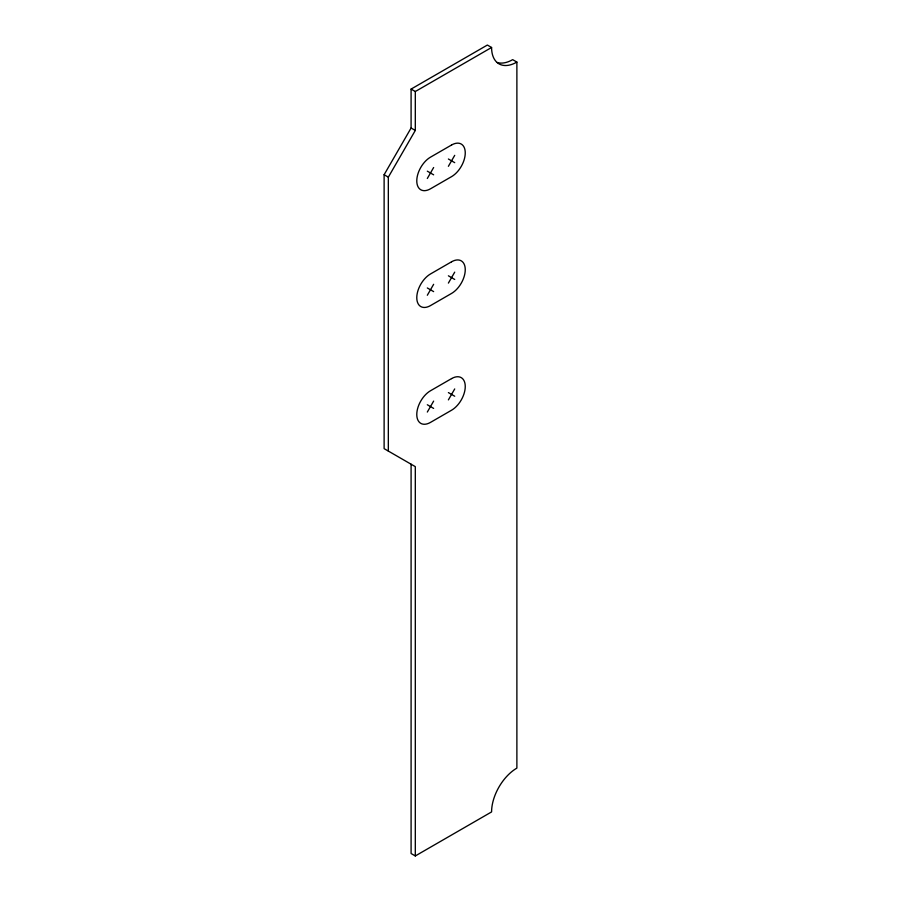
<?xml version="1.0" encoding="UTF-8"?>
<svg xmlns="http://www.w3.org/2000/svg" width="901" height="901" viewBox="0 0 901 901"><rect width="100%" height="100%" fill="white"/><g stroke="black" fill="none" stroke-linecap="round" stroke-linejoin="round"><path stroke-width="1.35" d="M415.305 855.95L415.305 466.639L384.119 448.642L384.119 174.726L411.093 128.01L411.093 89.086L487.373 45.05L491.586 47.483A35.758 20.644 -60 0 0 516.881 62.079L516.881 768.114A35.758 20.644 -60 0 0 491.586 811.914L415.305 855.95L411.093 853.517L411.093 464.206M388.331 451.074L388.331 177.159L415.305 130.442L415.305 91.519L491.586 47.483M427.322 178.466L433.64 167.518M448.394 166.302L454.712 155.344M427.322 295.258L433.64 284.311M448.394 283.094L454.712 272.147M427.322 412.05L433.64 401.103M448.394 399.886L454.712 388.939M516.881 62.079L512.669 59.646A35.758 20.644 -60 0 1 497.251 62.496M411.093 89.086L415.305 91.519M411.093 128.01L415.305 130.442M448.394 158.993L454.712 162.653M427.322 171.167L433.64 174.817M384.119 174.726L388.331 177.159M448.394 275.796L454.712 279.445M427.322 287.96L433.64 291.609M448.394 392.588L454.712 396.237M427.322 404.752L433.64 408.401M451.559 145.005L430.487 157.168A19.371 11.184 -60 0 0 416.78 180.898A19.371 11.184 -60 0 0 430.487 188.805L451.559 176.641A19.371 11.184 -60 0 0 465.254 152.911A19.371 11.184 -60 0 0 451.559 145.005M451.559 261.797L430.487 273.972A19.371 11.184 -60 0 0 416.78 297.69A19.371 11.184 -60 0 0 430.487 305.597L451.559 293.433A19.371 11.184 -60 0 0 465.254 269.714A19.371 11.184 -60 0 0 451.559 261.797M451.559 378.6L430.487 390.764A19.371 11.184 -60 0 0 416.78 414.483A19.371 11.184 -60 0 0 430.487 422.4L451.559 410.225A19.371 11.184 -60 0 0 465.254 386.506A19.371 11.184 -60 0 0 451.559 378.6"/></g></svg>
